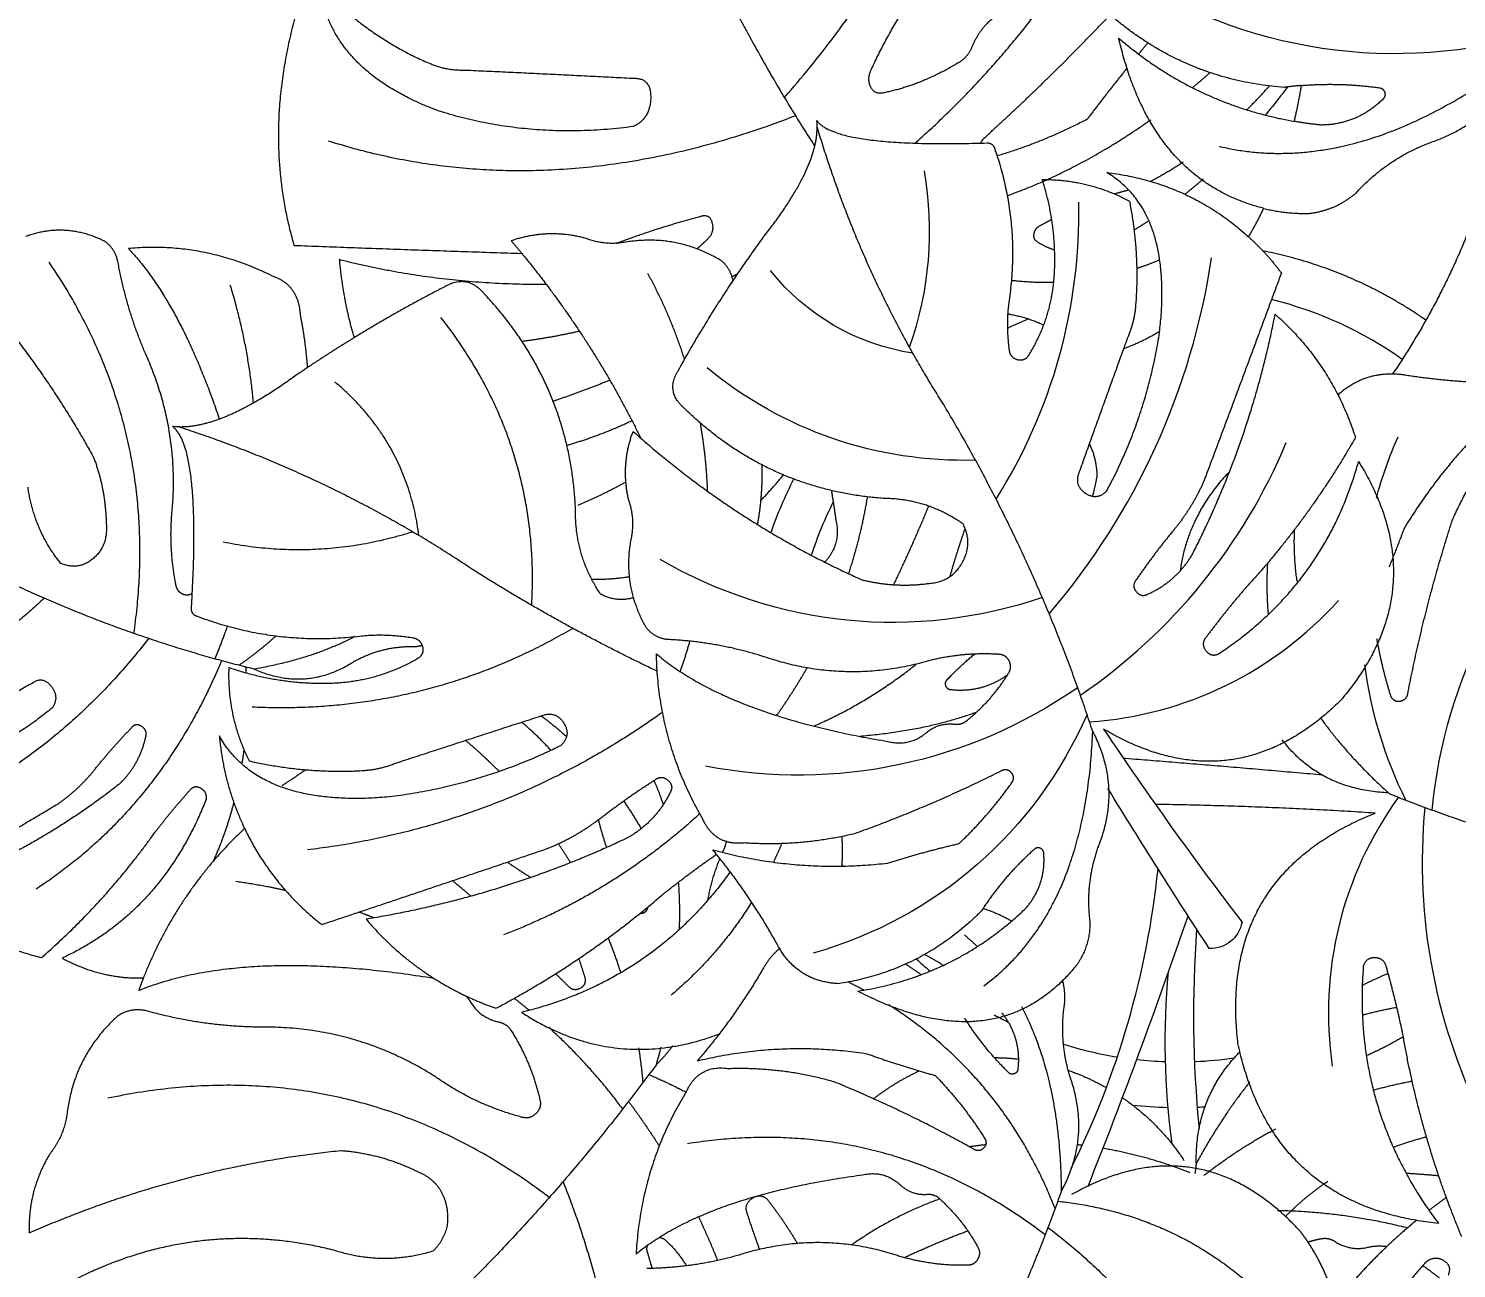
# Model space of a CAD drawing. Header units: inches. Extents: x 17146 to 31738, y -8920 to -2452.
# Drawn here: x 26313.72 to 26323.22, y -5227.13 to -5218.89 of the extents above; entities that cross this region are included whole.
import ezdxf

# ---------------------------------------------------------------- set-up
doc = ezdxf.new("R2010")
doc.units = ezdxf.units.IN
doc.header["$LTSCALE"] = 25
doc.header["$MEASUREMENT"] = 0
doc.header["$PDMODE"] = 3
doc.layers.get('Defpoints').update_dxf_attribs({"color": 251})
doc.layers.add('Dim-external', color=151, linetype='Continuous', lineweight=9)
doc.layers.add('plants', color=105, linetype='Continuous', lineweight=18)
doc.styles.add('int text 1in-8ft', font='trebuc.ttf', dxfattribs={"height": 7})
doc.dimstyles.new('dim 1in-8ft', dxfattribs={"dimtxt": 7, "dimasz": 2, "dimexe": 6, "dimexo": 6, "dimgap": 1, "dimtad": 1, "dimdec": 0, "dimzin": 0, "dimdsep": 46, "dimlunit": 4, "dimtxsty": 'int text 1in-8ft', "dimblk": 'DOT', "dimcen": 4, "dimdle": 6, "dimclrt": 7, "dimadec": 0, "dimazin": 0, "dimtfac": 1, "dimtdec": 0, "dimtofl": 0, "dimtmove": 0, "dimatfit": 3, "dimfxl": 6, "dimfxlon": 1, "dimtolj": 1, "dimtzin": 0, "dimarcsym": 0})
doc.dimstyles.new('dim 1in-8ft c-c', dxfattribs={"dimtxt": 7, "dimasz": 2, "dimexe": 6, "dimexo": 6, "dimgap": 1, "dimtad": 1, "dimdec": 0, "dimzin": 0, "dimdsep": 46, "dimlunit": 4, "dimtxsty": 'int text 1in-8ft', "dimblk": 'DOT', "dimcen": 4, "dimdle": 6, "dimclrt": 7, "dimadec": 0, "dimazin": 0, "dimtfac": 1, "dimtdec": 0, "dimtofl": 0, "dimtmove": 0, "dimatfit": 3, "dimfxl": 6, "dimfxlon": 1, "dimtolj": 1, "dimtzin": 0, "dimarcsym": 0})

# ---------------------------------------------------------------- blocks, each defined once
blk = doc.blocks.new('Monstera_86')
at = {"layer": 'plants'}
for points, degree in [([(0.5667, 1.02229), (0.60753, 1.08693), (0.61641, 1.15825)], 2), ([(0.79487, 0.9924), (0.82491, 1.07672), (0.87244, 1.15207)], 2), ([(0.80145, 1.01022), (0.7355, 1.06021), (0.70638, 1.13893)], 2), ([(0.9968, 0.92926), (1.06038, 1.01567), (1.14135, 1.08578)], 2), ([(0.61464, 1.02921), (0.62833, 1.04457), (0.6387, 1.06165)], 2), ([(0.79655, 0.99708), (0.72491, 1.005), (0.67851, 1.06165)], 2), ([(1.04313, 0.98738), (1.0286, 1.02367), (1.02099, 1.06207)], 2), ([(0.63256, 1.01968), (0.64656, 1.03297), (0.65816, 1.04784)], 2), ([(0.65816, 1.04784), (0.66256, 1.03143), (0.67193, 1.0174)], 2), ([(0.60197, 1.03403), (0.5998, 1.02947), (0.60413, 1.0268)], 2), ([(0.60346, 1.03764), (0.6089, 1.03343), (0.61464, 1.02921)], 2), ([(1.15735, 1.02155), (1.22372, 1.00502), (1.28527, 1.03558)], 2), ([(0.60413, 1.0268), (0.60846, 1.02414), (0.61292, 1.0273)], 2), ([(0.61292, 1.0273), (0.61379, 1.02825), (0.61464, 1.02921)], 2), ([(0.83646, 1.01991), (0.83472, 1.02301), (0.83651, 1.02608)], 2), ([(0.83651, 1.02608), (0.8383, 1.02915), (0.84178, 1.02903)], 2), ([(0.87315, 1.0252), (0.85755, 1.01796), (0.84145, 1.01187)], 2), ([(0.84178, 1.02903), (0.86133, 1.02954), (0.87986, 1.02311)], 2), ([(0.95464, 1.02375), (0.97757, 1.0304), (1.0014, 1.03065)], 2), ([(0.97563, 1.00495), (0.97052, 1.01564), (0.96615, 1.02667)], 2), ([(0.99162, 1.01698), (0.98578, 1.02245), (0.98163, 1.02931)], 2), ([(0.99866, 1.0306), (0.99981, 1.02679), (1.00089, 1.02297)], 2), ([(1.10795, 1.02202), (1.13276, 1.0296), (1.15735, 1.02155)], 2), ([(0.61765, 1.00654), (0.62539, 1.01287), (0.63256, 1.01968)], 2), ([(0.64199, 1.02006), (0.63732, 1.01897), (0.63256, 1.01968)], 2), ([(0.65841, 1.0172), (0.65077, 1.02209), (0.64199, 1.02006)], 2), ([(0.85593, 0.99552), (0.84414, 1.00599), (0.83646, 1.01991)], 2), ([(0.85541, 0.99599), (0.87897, 1.0046), (0.89943, 1.01898)], 2), ([(0.87986, 1.02311), (0.91734, 1.01211), (0.95464, 1.02375)], 2), ([(1.00672, 1.02338), (0.97102, 0.99428), (0.89371, 0.98396)], 2), ([(0.94156, 0.99595), (0.93319, 1.00659), (0.92633, 1.01828)], 2), ([(0.94512, 1.02117), (0.94837, 1.01228), (0.95131, 1.00326)], 2), ([(0.98175, 0.94256), (1.00435, 0.97967), (1.00672, 1.02338)], 2), ([(1.00089, 1.02297), (1.00168, 1.02105), (1.00104, 1.01906)], 2), ([(1.10117, 1), (1.09867, 1.01282), (1.10795, 1.02202)], 2), ([(0.5952, 1.01494), (0.61564, 0.96604), (0.62462, 0.91381)], 2), ([(0.66545, 1.0158), (0.66166, 1.01506), (0.65841, 1.0172)], 2), ([(0.67193, 1.0174), (0.66872, 1.0165), (0.66545, 1.0158)], 2), ([(0.67193, 1.0174), (0.67377, 1.01465), (0.67578, 1.01203)], 2), ([(0.67578, 1.01203), (0.72596, 0.95809), (0.78971, 0.99382)], 2), ([(0.80285, 1.01385), (0.88281, 0.95298), (0.98117, 0.96849)], 2), ([(0.99521, 1.01519), (0.99307, 1.01538), (0.99162, 1.01698)], 2), ([(1.3092, 1.01295), (1.23471, 0.98015), (1.15396, 0.97185)], 2), ([(1.29887, 0.97353), (1.30992, 0.99171), (1.3092, 1.01295)], 2), ([(0.64429, 0.87995), (0.64982, 0.95114), (0.60688, 1.00818)], 2), ([(0.60688, 1.00818), (0.68931, 0.99963), (0.70677, 0.91862)], 2), ([(0.68708, 1.00168), (0.65419, 1.00227), (0.62223, 1.01037)], 2), ([(0.68323, 1.00485), (0.6736, 0.99509), (0.66198, 0.98716)], 2), ([(0.6029, 0.99528), (0.6073, 0.99841), (0.61155, 1.00169)], 2), ([(0.79792, 1.00081), (0.82311, 0.93609), (0.88074, 0.89931)], 2), ([(0.95131, 1.00326), (0.95303, 0.99877), (0.94918, 0.99588)], 2), ([(1.11569, 0.98233), (1.10367, 0.98718), (1.10117, 1)], 2), ([(0.7815, 0.98973), (0.76381, 0.94521), (0.74719, 0.90029), (0.73162, 0.85498)], 3), ([(0.79487, 0.9924), (0.77991, 0.96491), (0.79039, 0.93532)], 2), ([(0.81468, 0.90002), (0.79519, 0.93725), (0.79487, 0.9924)], 2), ([(0.86171, 0.99367), (0.85845, 0.99337), (0.85593, 0.99552)], 2), ([(0.87504, 0.98903), (0.86934, 0.99426), (0.86171, 0.99367)], 2), ([(0.94918, 0.99588), (0.94533, 0.99298), (0.94156, 0.99595)], 2), ([(1.04999, 0.99524), (1.14868, 0.92044), (1.27007, 0.9458)], 2), ([(0.62282, 0.98313), (0.61478, 0.98364), (0.60675, 0.98433)], 2), ([(0.72373, 0.98425), (0.7069, 0.97107), (0.68797, 0.96106)], 2), ([(0.72753, 0.97824), (0.72789, 0.98079), (0.72823, 0.98334)], 2), ([(0.73064, 0.98294), (0.75172, 0.97458), (0.77405, 0.9708)], 2), ([(0.89371, 0.98396), (0.88312, 0.98159), (0.87504, 0.98903)], 2), ([(1.15396, 0.97185), (1.1338, 0.97335), (1.11569, 0.98233)], 2), ([(0.70088, 0.93766), (0.71521, 0.95566), (0.72753, 0.97824)], 2), ([(0.72753, 0.97824), (0.72825, 0.94586), (0.70582, 0.92267)], 2), ([(0.76434, 0.94555), (0.74593, 0.95817), (0.73368, 0.97676)], 2), ([(0.78983, 0.9807), (0.76659, 0.93386), (0.75201, 0.88356), (0.7466, 0.83155)], 3), ([(0.6291, 0.97012), (0.6211, 0.96713), (0.61282, 0.96501)], 2), ([(0.73956, 0.96864), (0.74345, 0.94018), (0.74405, 0.91145), (0.74135, 0.88285)], 3), ([(0.78438, 0.96931), (0.78574, 0.96915), (0.78709, 0.969)], 2), ([(0.83271, 0.96621), (0.83163, 0.96879), (0.8336, 0.97073)], 2), ([(0.83257, 0.96902), (0.83658, 0.96945), (0.84057, 0.97003)], 2), ([(0.8336, 0.97073), (0.83557, 0.97267), (0.83803, 0.97145)], 2), ([(0.83803, 0.97145), (0.87206, 0.95234), (0.9081, 0.93762)], 2), ([(1.01051, 0.94744), (1.00239, 0.95826), (0.99515, 0.96969)], 2), ([(1.29031, 0.95339), (1.29185, 0.96463), (1.29887, 0.97353)], 2), ([(0.72598, 0.96092), (0.72921, 0.92795), (0.72963, 0.8948), (0.72725, 0.86175)], 3), ([(0.8576, 0.9345), (0.84357, 0.94904), (0.83271, 0.96621)], 2), ([(0.61361, 0.80086), (0.61888, 0.85614), (0.60828, 0.91091), (0.58279, 0.96024)], 3), ([(1.05466, 0.94655), (1.05367, 0.9507), (1.0568, 0.9536)], 2), ([(1.0568, 0.9536), (1.05993, 0.95651), (1.06395, 0.95518)], 2), ([(1.06395, 0.95518), (1.08695, 0.94905), (1.1064, 0.93532)], 2), ([(0.72692, 0.95024), (0.72558, 0.95018), (0.72424, 0.95011), (0.7229, 0.95003)], 3), ([(0.75933, 0.94919), (0.75344, 0.94982), (0.74753, 0.95022), (0.7416, 0.95037)], 3), ([(1.01338, 0.95113), (1.02987, 0.92908), (1.05019, 0.91056)], 2), ([(1.06914, 0.91189), (1.05892, 0.92794), (1.05466, 0.94655)], 2), ([(1.26522, 0.90496), (1.28674, 0.92449), (1.29031, 0.95339)], 2), ([(0.63891, 0.94163), (0.62953, 0.93905), (0.61997, 0.93723)], 2), ([(0.79137, 0.93189), (0.78146, 0.93533), (0.77235, 0.94053)], 2), ([(0.88836, 0.94608), (0.87783, 0.93782), (0.86565, 0.9322)], 2), ([(0.96117, 0.93113), (0.9755, 0.92916), (0.98175, 0.94256)], 2), ([(1.00035, 0.93406), (0.99091, 0.93798), (0.98188, 0.94278)], 2), ([(0.79039, 0.93532), (0.79613, 0.91679), (0.79302, 0.89761)], 2), ([(0.81646, 0.93118), (0.81658, 0.93294), (0.81818, 0.93359)], 2), ([(0.81818, 0.93359), (0.81978, 0.93425), (0.82105, 0.93305)], 2), ([(0.82105, 0.93305), (0.83358, 0.92081), (0.84296, 0.90589)], 2), ([(0.89169, 0.92362), (0.87485, 0.92974), (0.8576, 0.9345)], 2), ([(0.9081, 0.93762), (0.93415, 0.93021), (0.96117, 0.93113)], 2), ([(1.00321, 0.93787), (1.00399, 0.92928), (1.00534, 0.92077)], 2), ([(1.1064, 0.93532), (1.14644, 0.90983), (1.19392, 0.91038)], 2), ([(0.62682, 0.79582), (0.65495, 0.83496), (0.66657, 0.88214), (0.65981, 0.92986)], 3), ([(0.72829, 0.92753), (0.7217, 0.92726), (0.71513, 0.92665), (0.7086, 0.9257)], 3), ([(0.75721, 0.92654), (0.75245, 0.92706), (0.74767, 0.9274), (0.74288, 0.92757)], 3), ([(0.79369, 0.9189), (0.78492, 0.92165), (0.77598, 0.92376), (0.7669, 0.92522)], 3), ([(0.82398, 0.90385), (0.8148, 0.91594), (0.81646, 0.93118)], 2), ([(0.82818, 0.92558), (0.82219, 0.9256), (0.81624, 0.92626)], 2), ([(0.97627, 0.92719), (0.93431, 0.91704), (0.89169, 0.92362)], 2), ([(0.94321, 0.88084), (0.95756, 0.90566), (0.97627, 0.92719)], 2), ([(0.9968, 0.92926), (0.99228, 0.9248), (0.98849, 0.9197)], 2), ([(0.99436, 0.92037), (0.99551, 0.92479), (0.9968, 0.92926)], 2), ([(0.64249, 0.92442), (0.63377, 0.92054), (0.62555, 0.9157)], 2), ([(0.70677, 0.91862), (0.7166, 0.83501), (0.63844, 0.80374)], 2), ([(1.06383, 0.90301), (1.01733, 0.93327), (0.9653, 0.9138)], 2), ([(0.62555, 0.9157), (0.62496, 0.9155), (0.62436, 0.91531)], 2), ([(0.62462, 0.91381), (0.62812, 0.89701), (0.63277, 0.88049)], 2), ([(1.07526, 0.90778), (1.07136, 0.90856), (1.06914, 0.91189)], 2), ([(0.62756, 0.90061), (0.63618, 0.90211), (0.6446, 0.90445)], 2), ([(0.6446, 0.90454), (0.64448, 0.90448), (0.64437, 0.90441), (0.64425, 0.90435)], 3), ([(0.7868, 0.87902), (0.82673, 0.92863), (0.89624, 0.89246)], 2), ([(0.82833, 0.90423), (0.82602, 0.90549), (0.82368, 0.9067), (0.82132, 0.90786)], 3), ([(0.82448, 0.90333), (0.82423, 0.90359), (0.82398, 0.90385)], 2), ([(1.08926, 0.89788), (1.08436, 0.90584), (1.07526, 0.90778)], 2), ([(1.19392, 0.91038), (1.22294, 0.91013), (1.25084, 0.90224)], 2), ([(1.25084, 0.90224), (1.25859, 0.90051), (1.26522, 0.90496)], 2), ([(0.79302, 0.89761), (0.79284, 0.89217), (0.79418, 0.88691)], 2), ([(0.95982, 0.83302), (0.99868, 0.88717), (1.06383, 0.90301)], 2), ([(1.07656, 0.90097), (1.0319, 0.87737), (0.99371, 0.84447)], 2), ([(1.05999, 0.90203), (1.06367, 0.89897), (1.06745, 0.89602)], 2), ([(1.09137, 0.89492), (1.08413, 0.89834), (1.07656, 0.90097)], 2), ([(1.09137, 0.89492), (1.09021, 0.89633), (1.08926, 0.89788)], 2), ([(0.63186, 0.88375), (0.63841, 0.8863), (0.6448, 0.88962)], 2), ([(0.83342, 0.88981), (0.78278, 0.8525), (0.77913, 0.76308)], 2), ([(0.89624, 0.89246), (0.84769, 0.88495), (0.81225, 0.85093)], 2), ([(0.8932, 0.89196), (0.89707, 0.88985), (0.90104, 0.88791)], 2), ([(0.94913, 0.84811), (0.96553, 0.87443), (0.98929, 0.89449)], 2), ([(1.03212, 0.88624), (1.03174, 0.88956), (1.03469, 0.89111)], 2), ([(1.03469, 0.89111), (1.03765, 0.89266), (1.04011, 0.89042)], 2), ([(1.04011, 0.89042), (1.04343, 0.88706), (1.0468, 0.88375)], 2), ([(1.10788, 0.8858), (1.09992, 0.89089), (1.09137, 0.89492)], 2), ([(1.2546, 0.89208), (1.20308, 0.87095), (1.10934, 0.88566)], 2), ([(1.25227, 0.88586), (1.25348, 0.88895), (1.2546, 0.89208)], 2), ([(0.83463, 0.85248), (0.86425, 0.88242), (0.90588, 0.88875)], 2), ([(0.86481, 0.88416), (0.86862, 0.88138), (0.87263, 0.87891)], 2), ([(0.90588, 0.88875), (0.92629, 0.8877), (0.93606, 0.86975)], 2), ([(1.0144, 0.88292), (1.01718, 0.87428), (1.02057, 0.86586)], 2), ([(1.0353, 0.87624), (1.0336, 0.8812), (1.03212, 0.88624)], 2), ([(1.14127, 0.85659), (1.12682, 0.87371), (1.10788, 0.8858)], 2), ([(1.10934, 0.88566), (1.10861, 0.88571), (1.10788, 0.8858)], 2), ([(1.20184, 0.81137), (1.2354, 0.8429), (1.25227, 0.88586)], 2), ([(1.29277, 0.876), (1.27328, 0.8865), (1.25227, 0.88586)], 2), ([(0.63277, 0.88049), (0.63377, 0.87604), (0.63833, 0.87583)], 2), ([(0.63833, 0.87583), (0.64289, 0.87562), (0.64429, 0.87995)], 2), ([(0.78054, 0.85831), (0.78054, 0.86961), (0.7868, 0.87902)], 2), ([(0.86307, 0.87409), (0.85831, 0.87661), (0.85374, 0.87947)], 2), ([(0.8672, 0.8763), (0.86495, 0.87838), (0.86266, 0.88041), (0.86032, 0.88238)], 3), ([(0.93521, 0.87124), (0.94004, 0.87531), (0.94321, 0.88084)], 2), ([(1.22111, 0.79717), (1.24322, 0.85303), (1.29277, 0.876)], 2), ([(1.30307, 0.87568), (1.2716, 0.84846), (1.24662, 0.81347)], 2), ([(1.36061, 0.84275), (1.33534, 0.8681), (1.30307, 0.87568)], 2), ([(0.70474, 0.85811), (0.70638, 0.8661), (0.71292, 0.87135), (0.72108, 0.87122)], 3), ([(0.72108, 0.87122), (0.73828, 0.8449), (0.7551, 0.81833), (0.77155, 0.79152)], 3), ([(0.78198, 0.75452), (0.80787, 0.81323), (0.85675, 0.85586), (0.91844, 0.87353)], 3), ([(0.84316, 0.86444), (0.83985, 0.86714), (0.83675, 0.87013)], 2), ([(0.93606, 0.86975), (0.94999, 0.84432), (0.96854, 0.82203)], 2), ([(0.97499, 0.80406), (1.01809, 0.84345), (1.0728, 0.86443)], 2), ([(0.98569, 0.83818), (0.98483, 0.84949), (0.98528, 0.8615)], 2), ([(0.77376, 0.76184), (0.75174, 0.79463), (0.72872, 0.82673), (0.70474, 0.85811)], 3), ([(0.7765, 0.82054), (0.78307, 0.83894), (0.78054, 0.85831)], 2), ([(0.81963, 0.85757), (0.82634, 0.85369), (0.83389, 0.85135)], 2), ([(1.01139, 0.81628), (1.07344, 0.84554), (1.14127, 0.85659)], 2), ([(1.16343, 0.85927), (1.10696, 0.84043), (1.05061, 0.82126)], 2), ([(1.13736, 0.85593), (1.14109, 0.85444), (1.14485, 0.85306)], 2), ([(1.20184, 0.81137), (1.18827, 0.83975), (1.16343, 0.85927)], 2), ([(0.81225, 0.85093), (0.80236, 0.83913), (0.80355, 0.82377)], 2), ([(0.80821, 0.82172), (0.82352, 0.8353), (0.83463, 0.85248)], 2), ([(0.97086, 0.8469), (0.96903, 0.83634), (0.96495, 0.82643)], 2), ([(1.00085, 0.85049), (1.00108, 0.85107), (1.00131, 0.85163)], 2), ([(1.00131, 0.85163), (1.00205, 0.85362), (1.00414, 0.85382)], 2), ([(1.00414, 0.85382), (1.00452, 0.85385), (1.00491, 0.8538)], 2), ([(1.37759, 0.84794), (1.33613, 0.82366), (1.2948, 0.79909)], 2), ([(0.63148, 0.79398), (0.54769, 0.82741), (0.45857, 0.84137)], 2), ([(0.99371, 0.84447), (0.98097, 0.83425), (0.96755, 0.82492)], 2), ([(1.08902, 0.84512), (1.09361, 0.84122), (1.09826, 0.8374)], 2), ([(1.18137, 0.84231), (1.19369, 0.83956), (1.20621, 0.83789)], 2), ([(1.21328, 0.72781), (1.24416, 0.80128), (1.30566, 0.84156)], 2), ([(1.26477, 0.78968), (1.30904, 0.82425), (1.36061, 0.84275)], 2), ([(1.0709, 0.82815), (1.06512, 0.83206), (1.05924, 0.83582)], 2), ([(0.88142, 0.82865), (0.86383, 0.82311), (0.84586, 0.81895)], 2), ([(0.96854, 0.82203), (0.92562, 0.83373), (0.88142, 0.82865)], 2), ([(0.90409, 0.82955), (0.90398, 0.82974), (0.90387, 0.82993), (0.90376, 0.83012)], 3), ([(0.90413, 0.83013), (0.90358, 0.82276), (0.90409, 0.81538)], 2), ([(0.93419, 0.81893), (0.9361, 0.82359), (0.93825, 0.82814)], 2), ([(1.03939, 0.82843), (1.04232, 0.82365), (1.04545, 0.81901)], 2), ([(1.20721, 0.79843), (1.21122, 0.81376), (1.21756, 0.82789)], 2), ([(0.77913, 0.76308), (0.76466, 0.79121), (0.7765, 0.82054)], 2), ([(0.80355, 0.82377), (0.80361, 0.82199), (0.80523, 0.82128)], 2), ([(0.80523, 0.82128), (0.80686, 0.82056), (0.80821, 0.82172)], 2), ([(0.84586, 0.81895), (0.83088, 0.80486), (0.81908, 0.78801)], 2), ([(0.89785, 0.814), (0.92499, 0.82051), (0.95284, 0.81862)], 2), ([(0.9346, 0.81894), (0.93454, 0.81911), (0.93447, 0.81927), (0.9344, 0.81943)], 3), ([(0.95284, 0.81862), (0.96769, 0.82007), (0.97366, 0.8064)], 2), ([(0.9626, 0.82118), (0.96201, 0.8194), (0.96157, 0.81758)], 2), ([(0.9636, 0.82332), (0.96312, 0.82224), (0.9626, 0.82118)], 2), ([(0.96755, 0.82492), (0.96712, 0.82459), (0.96663, 0.82435)], 2), ([(0.99348, 0.75346), (1.073, 0.8104), (1.17044, 0.82207)], 2), ([(1.02139, 0.82086), (1.0236, 0.81433), (1.0253, 0.80764)], 2), ([(1.05061, 0.82126), (1.03708, 0.81575), (1.02544, 0.807)], 2), ([(0.82439, 0.78256), (0.86016, 0.80052), (0.89785, 0.814)], 2), ([(0.98987, 0.7937), (0.9971, 0.80828), (1.01139, 0.81628)], 2), ([(1.01295, 0.79769), (1.00829, 0.80439), (1.00424, 0.81148)], 2), ([(1.21442, 0.76531), (1.21231, 0.78946), (1.20184, 0.81137)], 2), ([(1.24662, 0.81347), (1.23817, 0.8025), (1.22905, 0.79226)], 2), ([(1.24969, 0.71672), (1.30592, 0.78937), (1.38874, 0.81454)], 2), ([(0.97366, 0.8064), (0.99567, 0.76833), (0.9966, 0.72436)], 2), ([(1.02544, 0.807), (1.01192, 0.79646), (0.99745, 0.78725)], 2), ([(1.0253, 0.80764), (1.02543, 0.80737), (1.02556, 0.80709)], 2), ([(0.60993, 0.80222), (0.60377, 0.73608), (0.57236, 0.67689), (0.52105, 0.63471)], 3), ([(0.62309, 0.79727), (0.6336, 0.77604), (0.64047, 0.75333), (0.64349, 0.72983)], 3), ([(0.63844, 0.80374), (0.6931, 0.8002), (0.74787, 0.79942)], 2), ([(0.99784, 0.78751), (0.99528, 0.79333), (0.99323, 0.79951)], 2), ([(1.22362, 0.79133), (1.22048, 0.79327), (1.22111, 0.79717)], 2), ([(1.2948, 0.79909), (1.28502, 0.79236), (1.27721, 0.78286)], 2), ([(0.66569, 0.75625), (0.65173, 0.77562), (0.63148, 0.79398)], 2), ([(0.63182, 0.79367), (0.66598, 0.79196), (0.68468, 0.76725)], 2), ([(0.78661, 0.74125), (0.84133, 0.77891), (0.90689, 0.79274), (0.97216, 0.78039)], 3), ([(0.99092, 0.78732), (0.98769, 0.79007), (0.98987, 0.7937)], 2), ([(1.04433, 0.77015), (1.08483, 0.79021), (1.12977, 0.79568)], 2), ([(1.12977, 0.79568), (1.19424, 0.80129), (1.21442, 0.76531)], 2), ([(1.17132, 0.78212), (1.17717, 0.78622), (1.18317, 0.79008)], 2), ([(1.22905, 0.79226), (1.22676, 0.78939), (1.22362, 0.79133)], 2), ([(0.76395, 0.7763), (0.71497, 0.78014), (0.66453, 0.78465)], 2), ([(0.81908, 0.78801), (0.81788, 0.78546), (0.81984, 0.78344)], 2), ([(0.81984, 0.78344), (0.82181, 0.78143), (0.82439, 0.78256)], 2), ([(0.99745, 0.78725), (0.99416, 0.78457), (0.99092, 0.78732)], 2), ([(1.07495, 0.78299), (1.08298, 0.77485), (1.09172, 0.76749)], 2), ([(1.19956, 0.77772), (1.17185, 0.78405), (1.14345, 0.78257)], 2), ([(1.25131, 0.76625), (1.25477, 0.78057), (1.26477, 0.78968)], 2), ([(1.27721, 0.78286), (1.2682, 0.7715), (1.25824, 0.76124)], 2), ([(1.29764, 0.75125), (1.32638, 0.77469), (1.36082, 0.78525)], 2), ([(0.65559, 0.74764), (0.70924, 0.8), (0.77376, 0.76184)], 2), ([(1.12716, 0.77906), (1.09045, 0.76702), (1.05368, 0.75517)], 2), ([(1.14345, 0.78257), (1.13501, 0.78214), (1.12716, 0.77906)], 2), ([(1.20973, 0.73125), (1.21062, 0.75577), (1.19956, 0.77772)], 2), ([(1.2022, 0.77201), (1.20261, 0.77542), (1.20314, 0.7788)], 2), ([(0.88139, 0.768), (0.87054, 0.77076), (0.86195, 0.76357)], 2), ([(1.04278, 0.75885), (1.03886, 0.76514), (1.04433, 0.77015)], 2), ([(1.04915, 0.77247), (1.05599, 0.76495), (1.06379, 0.75843)], 2), ([(1.3613, 0.76962), (1.33431, 0.75403), (1.30724, 0.7386)], 2), ([(0.77913, 0.76308), (0.80716, 0.67733), (0.85357, 0.59997)], 2), ([(0.83705, 0.75346), (0.86299, 0.76293), (0.89524, 0.7655)], 2), ([(0.86195, 0.76357), (0.85588, 0.75853), (0.84804, 0.7594)], 2), ([(0.9966, 0.72436), (0.96078, 0.75486), (0.88139, 0.768)], 2), ([(1.054, 0.75528), (1.04759, 0.76004), (1.04161, 0.76536)], 2), ([(1.2531, 0.7605), (1.25015, 0.76264), (1.25131, 0.76625)], 2), ([(0.7807, 0.75831), (0.73263, 0.75483), (0.68897, 0.73351), (0.65667, 0.69773)], 3), ([(0.84201, 0.75774), (0.82948, 0.74766), (0.82107, 0.73396)], 2), ([(0.84804, 0.7594), (0.84468, 0.75981), (0.84201, 0.75774)], 2), ([(0.91807, 0.76037), (0.89054, 0.74827), (0.86711, 0.72952)], 2), ([(0.93668, 0.75503), (0.92845, 0.74356), (0.9215, 0.73129)], 2), ([(1.05368, 0.75517), (1.0467, 0.75257), (1.04278, 0.75885)], 2), ([(1.25824, 0.76124), (1.25606, 0.75837), (1.2531, 0.7605)], 2), ([(0.62609, 0.74794), (0.62295, 0.74757), (0.62219, 0.7445)], 2), ([(0.63068, 0.74549), (0.62924, 0.7483), (0.62609, 0.74794)], 2), ([(0.64665, 0.62851), (0.60791, 0.69132), (0.65559, 0.74764)], 2), ([(1.03824, 0.71169), (1.11225, 0.75497), (1.19813, 0.75095)], 2), ([(1.29813, 0.74065), (1.2941, 0.74596), (1.29764, 0.75125)], 2), ([(1.30173, 0.69666), (1.35326, 0.7456), (1.42127, 0.75245)], 2), ([(0.62219, 0.7445), (0.61367, 0.70036), (0.59985, 0.65759)], 2), ([(0.63765, 0.71674), (0.63511, 0.73134), (0.63068, 0.74549)], 2), ([(0.78529, 0.74495), (0.73949, 0.71356), (0.70424, 0.67033), (0.68271, 0.61914)], 3), ([(0.8217, 0.73497), (0.83427, 0.74395), (0.84968, 0.74233)], 2), ([(0.84968, 0.74233), (0.85158, 0.74221), (0.8523, 0.74046)], 2), ([(0.8523, 0.74046), (0.85302, 0.73871), (0.85173, 0.73731)], 2), ([(1.30724, 0.7386), (1.30216, 0.73535), (1.29813, 0.74065)], 2), ([(0.82107, 0.73396), (0.81917, 0.73091), (0.82091, 0.72776)], 2), ([(0.85173, 0.73731), (0.84529, 0.73052), (0.8381, 0.72452)], 2), ([(0.86573, 0.72919), (0.90478, 0.73889), (0.94285, 0.72586)], 2), ([(0.98468, 0.73321), (0.98205, 0.72572), (0.97992, 0.71807)], 2), ([(0.99619, 0.73305), (1.04376, 0.7105), (1.08819, 0.68237)], 2), ([(1.11468, 0.72622), (1.13458, 0.73809), (1.1578, 0.73908)], 2), ([(1.19708, 0.73199), (1.17128, 0.74328), (1.14808, 0.72861)], 2), ([(1.1578, 0.73908), (1.18452, 0.74008), (1.20973, 0.73125)], 2), ([(1.20133, 0.73093), (1.20122, 0.73245), (1.20112, 0.73396)], 2), ([(0.82091, 0.72776), (0.82265, 0.72462), (0.82624, 0.72461)], 2), ([(0.82624, 0.72461), (0.84639, 0.7234), (0.86573, 0.72919)], 2), ([(0.94285, 0.72586), (0.96628, 0.71836), (0.99086, 0.71725)], 2), ([(1.1133, 0.72033), (1.1122, 0.72369), (1.11468, 0.72622)], 2), ([(1.14808, 0.72861), (1.13341, 0.72026), (1.11666, 0.72073)], 2), ([(1.14685, 0.71579), (1.16871, 0.72714), (1.19708, 0.73199)], 2), ([(1.20472, 0.73007), (1.19498, 0.72342), (1.18612, 0.71536)], 2), ([(1.19708, 0.73199), (1.27352, 0.71334), (1.34539, 0.67579)], 2), ([(1.21659, 0.7269), (1.2132, 0.71887), (1.21036, 0.71054)], 2), ([(0.7168, 0.72457), (0.66357, 0.6898), (0.64665, 0.62851)], 2), ([(0.72296, 0.7226), (0.72063, 0.72593), (0.7168, 0.72457)], 2), ([(0.72269, 0.71615), (0.72528, 0.71927), (0.72296, 0.7226)], 2), ([(1.11792, 0.71638), (1.11441, 0.71698), (1.1133, 0.72033)], 2), ([(1.11666, 0.72073), (1.115, 0.72053), (1.11337, 0.72012)], 2), ([(0.7036, 0.69229), (0.71356, 0.70389), (0.72269, 0.71615)], 2), ([(0.80427, 0.69638), (0.86828, 0.71791), (0.93616, 0.71116), (0.99467, 0.67743)], 3), ([(0.99086, 0.71725), (0.99756, 0.71658), (1.0017, 0.71127)], 2), ([(1.14331, 0.71539), (1.13055, 0.71419), (1.11792, 0.71638)], 2), ([(1.22584, 0.7055), (1.18582, 0.72066), (1.14331, 0.71539)], 2), ([(1.257, 0.7142), (1.24236, 0.61307), (1.29923, 0.52922)], 2), ([(0.69208, 0.67924), (0.69282, 0.6919), (0.69173, 0.70453)], 2), ([(1.0017, 0.71127), (1.0138, 0.68999), (1.00893, 0.66601)], 2), ([(1.22848, 0.70173), (1.22847, 0.70451), (1.22584, 0.7055)], 2), ([(0.80086, 0.70446), (0.7576, 0.6538), (0.72984, 0.59293), (0.71994, 0.52705)], 3), ([(1.05873, 0.7002), (1.05429, 0.62013), (1.10398, 0.55679)], 2), ([(1.22806, 0.69427), (1.22825, 0.69792), (1.22848, 0.70173)], 2), ([(0.64823, 0.6166), (0.67163, 0.65758), (0.7036, 0.69229)], 2), ([(0.75147, 0.69453), (0.73755, 0.68817), (0.72965, 0.67508)], 2), ([(0.75744, 0.69337), (0.75494, 0.69646), (0.75147, 0.69453)], 2), ([(0.75733, 0.68729), (0.75994, 0.69029), (0.75744, 0.69337)], 2), ([(1.00787, 0.69641), (1.01655, 0.69891), (1.02447, 0.69461)], 2), ([(1.02447, 0.69461), (1.03747, 0.67516), (1.03691, 0.65185)], 2), ([(1.23781, 0.61107), (1.22431, 0.62129), (1.22806, 0.69427)], 2), ([(1.22806, 0.69427), (1.23025, 0.6958), (1.23272, 0.69462)], 2), ([(1.23272, 0.69462), (1.23562, 0.69324), (1.23612, 0.68971)], 2), ([(0.67708, 0.68837), (0.67724, 0.68792), (0.67739, 0.68748)], 2), ([(0.67739, 0.68748), (0.67908, 0.675), (0.67856, 0.66241)], 2), ([(0.738, 0.66173), (0.74828, 0.67405), (0.75733, 0.68729)], 2), ([(0.84281, 0.66182), (0.84689, 0.67368), (0.85038, 0.68573)], 2), ([(0.86062, 0.68925), (0.84964, 0.68856), (0.8442, 0.67901)], 2), ([(0.89423, 0.68746), (0.8776, 0.69161), (0.86062, 0.68925)], 2), ([(0.87835, 0.68992), (0.86903, 0.67064), (0.86091, 0.65084)], 2), ([(0.90079, 0.68446), (0.8946, 0.66566), (0.89134, 0.64616)], 2), ([(1.00819, 0.61352), (0.957, 0.65942), (0.89423, 0.68746)], 2), ([(1.02885, 0.68715), (1.0195, 0.68741), (1.00988, 0.68583)], 2), ([(1.23612, 0.68971), (1.23993, 0.67005), (1.23769, 0.65046)], 2), ([(0.62413, 0.66218), (0.62764, 0.67175), (0.63151, 0.68118)], 2), ([(0.73536, 0.68276), (0.7318, 0.65572), (0.711, 0.63363)], 2), ([(0.8442, 0.67901), (0.83875, 0.66945), (0.84376, 0.65966)], 2), ([(0.90714, 0.65794), (0.90451, 0.66955), (0.91247, 0.67845)], 2), ([(0.91247, 0.67845), (0.91258, 0.67857), (0.91268, 0.67869)], 2), ([(1.08819, 0.68237), (1.15634, 0.6367), (1.23454, 0.61133)], 2), ([(1.27079, 0.65962), (1.26986, 0.67047), (1.2772, 0.67681)], 2), ([(1.2772, 0.67681), (1.28454, 0.68314), (1.29352, 0.67924)], 2), ([(1.29352, 0.67924), (1.30667, 0.66293), (1.30978, 0.64139)], 2), ([(0.72965, 0.67508), (0.70046, 0.61803), (0.68825, 0.55513)], 2), ([(0.9085, 0.64869), (0.91279, 0.65726), (0.91643, 0.66613), (0.9194, 0.67524)], 3), ([(1.11807, 0.66362), (1.16464, 0.67842), (1.21258, 0.66873)], 2), ([(0.56973, 0.59815), (0.60218, 0.6257), (0.62413, 0.66218)], 2), ([(0.92808, 0.63699), (0.93252, 0.6457), (0.93637, 0.6547), (0.9396, 0.66394)], 3), ([(1.00893, 0.66601), (1.00716, 0.65664), (1.01043, 0.64768)], 2), ([(1.11496, 0.66545), (1.1209, 0.61906), (1.15694, 0.58882)], 2), ([(0.59985, 0.65759), (0.58704, 0.62898), (0.56628, 0.6055)], 2), ([(0.72391, 0.63867), (0.72945, 0.65112), (0.738, 0.66173)], 2), ([(0.84376, 0.65966), (0.8617, 0.64703), (0.88365, 0.64693)], 2), ([(0.90946, 0.6428), (0.90821, 0.6502), (0.90714, 0.65794)], 2), ([(0.94615, 0.65996), (0.94346, 0.64506), (0.94394, 0.62993)], 2), ([(1.27693, 0.62681), (1.27113, 0.6427), (1.27079, 0.65962)], 2), ([(0.94449, 0.64786), (0.93857, 0.64174), (0.93312, 0.63497)], 2), ([(1.01043, 0.64768), (1.01446, 0.63026), (1.00819, 0.61352)], 2), ([(1.01179, 0.63878), (1.02369, 0.64535), (1.03582, 0.65044)], 2), ([(1.03691, 0.65185), (1.03991, 0.59027), (1.08229, 0.54509)], 2), ([(1.23769, 0.65046), (1.23485, 0.61112), (1.25111, 0.57508)], 2), ([(0.63779, 0.64672), (0.63496, 0.6363), (0.63135, 0.62613), (0.62698, 0.61625)], 3), ([(0.77216, 0.64316), (0.75221, 0.60596), (0.74586, 0.56423)], 2), ([(0.78283, 0.6443), (0.77702, 0.64812), (0.77216, 0.64316)], 2), ([(0.77913, 0.64564), (0.77782, 0.64067), (0.7769, 0.63562)], 2), ([(0.786, 0.63406), (0.78863, 0.64049), (0.78283, 0.6443)], 2), ([(0.82732, 0.64728), (0.79931, 0.6028), (0.78514, 0.55192), (0.7861, 0.49936)], 3), ([(0.88365, 0.64693), (0.9415, 0.64251), (0.98287, 0.60183)], 2), ([(0.97108, 0.64333), (0.97171, 0.62619), (0.97471, 0.60931)], 2), ([(0.68514, 0.53456), (0.70437, 0.58667), (0.72391, 0.63867)], 2), ([(0.76157, 0.56623), (0.77387, 0.60011), (0.786, 0.63406)], 2), ([(0.7769, 0.63562), (0.7771, 0.62718), (0.78082, 0.61958)], 2), ([(0.83758, 0.62789), (0.88664, 0.6292), (0.93339, 0.61313), (0.97128, 0.58193)], 3), ([(1.35519, 0.52257), (1.30929, 0.56807), (1.27693, 0.62681)], 2), ([(1.00874, 0.60827), (1.02498, 0.61596), (1.04142, 0.62061)], 2), ([(0.68825, 0.55513), (0.65978, 0.58036), (0.64823, 0.6166)], 2), ([(1.05146, 0.54033), (1.02423, 0.57634), (1.00445, 0.61684)], 2), ([(1.17593, 0.58539), (1.19747, 0.60117), (1.21438, 0.60741)], 2), ([(1.21438, 0.60741), (1.22784, 0.61238), (1.23781, 0.61107)], 2), ([(1.25977, 0.52247), (1.23418, 0.54911), (1.21438, 0.60741)], 2), ([(0.85357, 0.59997), (0.89471, 0.53526), (0.91648, 0.46174)], 2), ([(0.98287, 0.60183), (0.99227, 0.59358), (0.98561, 0.583)], 2), ([(1.04841, 0.59853), (1.03409, 0.59371), (1.01984, 0.58795)], 2), ([(1.19742, 0.59941), (1.20009, 0.56941), (1.20898, 0.54066)], 2), ([(0.65702, 0.59533), (0.6425, 0.58234), (0.62327, 0.5854)], 2), ([(0.62327, 0.5854), (0.60044, 0.58896), (0.57734, 0.58938)], 2), ([(0.6131, 0.55812), (0.61825, 0.56727), (0.62379, 0.57621), (0.62971, 0.58489)], 3), ([(1.17043, 0.58168), (1.17319, 0.58352), (1.17593, 0.58539)], 2), ([(0.62489, 0.57763), (0.6446, 0.56369), (0.6666, 0.55363), (0.69005, 0.54785)], 3), ([(0.8116, 0.57646), (0.79991, 0.55822), (0.79835, 0.53662)], 2), ([(0.81718, 0.57758), (0.81405, 0.5787), (0.8116, 0.57646)], 2), ([(0.82078, 0.57318), (0.82031, 0.57646), (0.81718, 0.57758)], 2), ([(0.98561, 0.583), (0.96611, 0.54799), (0.94244, 0.51565)], 2), ([(0.98257, 0.5776), (0.98968, 0.55538), (1.00085, 0.53486)], 2), ([(1.14727, 0.56685), (1.159, 0.57404), (1.17043, 0.58168)], 2), ([(1.17043, 0.58168), (1.17138, 0.56858), (1.17397, 0.55567)], 2), ([(0.76375, 0.57225), (0.75453, 0.56894), (0.74578, 0.56355)], 2), ([(0.82103, 0.54949), (0.82249, 0.56135), (0.82078, 0.57318)], 2), ([(0.87041, 0.57163), (0.86042, 0.54332), (0.85791, 0.5133), (0.86307, 0.48372)], 3), ([(0.86876, 0.57459), (0.89699, 0.57019), (0.92189, 0.55575), (0.93972, 0.53344)], 3), ([(1.25111, 0.57508), (1.26068, 0.55286), (1.265, 0.52884)], 2), ([(0.74586, 0.56423), (0.73886, 0.50432), (0.77216, 0.48456)], 2), ([(0.75782, 0.55114), (0.75846, 0.55899), (0.76157, 0.56623)], 2), ([(0.81122, 0.55746), (0.81476, 0.55896), (0.81824, 0.56056), (0.82168, 0.56226)], 3), ([(1.03493, 0.56363), (1.04939, 0.56692), (1.06374, 0.56877)], 2), ([(1.1024, 0.5416), (1.12531, 0.5534), (1.14727, 0.56685)], 2), ([(1.15466, 0.52796), (1.15281, 0.54839), (1.14727, 0.56685)], 2), ([(0.57123, 0.44038), (0.58202, 0.50285), (0.6131, 0.55812)], 2), ([(0.6131, 0.55812), (0.65011, 0.53236), (0.69434, 0.5236)], 2), ([(0.82153, 0.55497), (0.8121, 0.55651), (0.80359, 0.56048)], 2), ([(1.17397, 0.55567), (1.17477, 0.54094), (1.18717, 0.5365)], 2), ([(0.76089, 0.49874), (0.75567, 0.52473), (0.75782, 0.55114)], 2), ([(0.82812, 0.47234), (0.81493, 0.51003), (0.82103, 0.54949)], 2), ([(1.08229, 0.54509), (1.09085, 0.53485), (1.1024, 0.5416)], 2), ([(0.69434, 0.5236), (0.68943, 0.52882), (0.68514, 0.53456)], 2), ([(0.79835, 0.53662), (0.79669, 0.51175), (0.80432, 0.48803)], 2), ([(0.79859, 0.53935), (0.80902, 0.53958), (0.81971, 0.53837)], 2), ([(0.95621, 0.5352), (0.95756, 0.53588), (0.95892, 0.53654)], 2), ([(0.95845, 0.53854), (0.9595, 0.5324), (0.96434, 0.52842)], 2), ([(1.05146, 0.54033), (1.10482, 0.54072), (1.15466, 0.52796)], 2), ([(1.06371, 0.52483), (1.05742, 0.53245), (1.05146, 0.54033)], 2), ([(1.18717, 0.5365), (1.22243, 0.51882), (1.25977, 0.52247)], 2), ([(0.74627, 0.5283), (0.75168, 0.53057), (0.75723, 0.53238)], 2), ([(0.96434, 0.52842), (0.9868, 0.51493), (1.01267, 0.51936)], 2), ([(1.265, 0.52884), (1.26649, 0.52233), (1.27155, 0.51881)], 2), ([(0.69434, 0.5236), (0.69778, 0.51995), (0.7015, 0.51658)], 2), ([(0.79815, 0.52319), (0.80298, 0.52171), (0.80712, 0.51879)], 2), ([(0.97193, 0.51855), (0.97415, 0.52069), (0.97647, 0.52263)], 2), ([(1.01267, 0.51936), (1.02277, 0.52096), (1.03228, 0.51721)], 2), ([(1.01669, 0.51978), (1.01531, 0.51932), (1.01392, 0.51883)], 2), ([(1.06898, 0.51855), (1.06632, 0.52167), (1.06371, 0.52483)], 2), ([(1.17724, 0.52082), (1.12051, 0.52301), (1.06371, 0.52483)], 2), ([(1.16517, 0.37363), (1.1974, 0.4516), (1.17724, 0.52082)], 2), ([(0.7015, 0.51658), (0.69747, 0.50978), (0.69393, 0.5024)], 2), ([(0.77216, 0.48456), (0.73169, 0.48922), (0.7015, 0.51658)], 2), ([(0.75177, 0.50894), (0.75514, 0.51117), (0.75856, 0.51325)], 2), ([(0.80839, 0.51509), (0.80794, 0.51246), (0.80584, 0.51125)], 2), ([(0.80712, 0.51879), (0.80883, 0.51772), (0.80839, 0.51509)], 2), ([(0.94244, 0.51565), (0.91444, 0.47997), (0.91663, 0.45868)], 2), ([(0.96884, 0.50971), (0.96756, 0.51486), (0.97193, 0.51855)], 2), ([(1.01392, 0.51883), (0.99446, 0.51156), (0.97494, 0.50649)], 2), ([(1.03228, 0.51721), (1.05084, 0.51241), (1.06898, 0.51855)], 2), ([(1.27155, 0.51881), (1.29123, 0.50914), (1.31086, 0.5164)], 2), ([(0.80584, 0.51125), (0.80274, 0.50953), (0.79961, 0.50793)], 2), ([(0.97494, 0.50649), (0.97013, 0.50457), (0.96884, 0.50971)], 2), ([(0.67112, 0.50489), (0.65798, 0.50333), (0.64791, 0.49475)], 2), ([(0.69393, 0.5024), (0.68281, 0.50522), (0.67112, 0.50489)], 2), ([(0.69393, 0.5024), (0.74997, 0.48822), (0.7662, 0.41754)], 2), ([(0.80432, 0.48803), (0.78124, 0.48786), (0.76089, 0.49874)], 2), ([(0.64791, 0.49475), (0.63256, 0.47779), (0.61117, 0.46968)], 2), ([(0.72411, 0.48778), (0.72866, 0.49177), (0.73331, 0.4955)], 2), ([(0.82181, 0.49611), (0.78495, 0.48288), (0.7502, 0.4582)], 2), ([(0.76836, 0.49518), (0.76498, 0.49415), (0.76161, 0.49327)], 2), ([(0.75054, 0.48898), (0.74215, 0.48458), (0.73399, 0.47916)], 2), ([(0.92715, 0.45627), (1.0501, 0.50386), (1.16005, 0.46887)], 2), ([(0.71614, 0.47152), (0.64442, 0.48833), (0.56194, 0.4237)], 2), ([(0.61117, 0.46968), (0.58649, 0.46145), (0.57123, 0.44038)], 2), ([(0.86769, 0.4699), (0.81138, 0.42021), (0.77131, 0.35117)], 2), ([(0.78195, 0.45803), (0.80416, 0.46956), (0.8268, 0.47628)], 2), ([(0.8316, 0.46978), (0.82898, 0.46987), (0.82812, 0.47234)], 2), ([(0.91663, 0.45868), (0.90691, 0.47219), (0.8316, 0.46978)], 2), ([(0.83491, 0.46988), (0.83427, 0.4684), (0.83317, 0.46731)], 2), ([(0.91769, 0.47121), (0.9613, 0.40391), (0.99331, 0.32594)], 2), ([(0.83317, 0.46731), (0.80095, 0.43805), (0.7704, 0.40588)], 2), ([(1.00814, 0.46164), (1.05909, 0.46838), (1.1049, 0.45395)], 2), ([(0.63458, 0.44801), (0.64737, 0.46073), (0.66541, 0.46088)], 2), ([(0.66541, 0.46088), (0.67209, 0.46021), (0.6787, 0.45904)], 2), ([(0.6787, 0.45904), (0.67659, 0.45025), (0.67512, 0.44118)], 2), ([(0.7662, 0.41754), (0.72817, 0.45035), (0.6787, 0.45904)], 2), ([(0.68212, 0.44189), (0.68745, 0.4491), (0.69312, 0.4559)], 2), ([(0.76199, 0.43245), (0.77216, 0.44503), (0.78195, 0.45803)], 2), ([(0.99946, 0.44763), (0.99979, 0.45772), (1.00814, 0.46164)], 2), ([(0.7023, 0.45325), (0.69654, 0.44756), (0.69109, 0.44138)], 2), ([(1.1049, 0.45395), (1.16917, 0.43031), (1.16517, 0.37363)], 2), ([(0.63364, 0.44462), (0.63304, 0.44661), (0.63458, 0.44801)], 2), ([(0.6363, 0.44231), (0.63424, 0.44263), (0.63364, 0.44462)], 2), ([(0.67512, 0.44118), (0.65564, 0.43958), (0.6363, 0.44231)], 2), ([(0.67512, 0.44118), (0.67946, 0.44153), (0.68378, 0.44211)], 2), ([(0.68378, 0.44211), (0.73295, 0.43843), (0.77021, 0.40613)], 2), ([(0.72938, 0.44219), (0.72492, 0.43849), (0.72054, 0.43462)], 2), ([(0.93273, 0.4471), (0.82923, 0.32914), (0.81679, 0.17525)], 2), ([(0.84528, 0.42936), (0.86412, 0.44095), (0.88364, 0.4449)], 2), ([(0.88364, 0.4449), (0.88801, 0.44582), (0.88989, 0.44168)], 2), ([(0.88989, 0.44168), (0.89177, 0.43755), (0.88924, 0.43262)], 2), ([(1.00737, 0.43759), (0.99914, 0.43755), (0.99946, 0.44763)], 2), ([(0.55647, 0.41466), (0.62847, 0.43616), (0.70358, 0.42495), (0.76617, 0.38338)], 3), ([(1.09181, 0.43349), (1.04956, 0.43541), (1.00737, 0.43759)], 2), ([(0.83937, 0.422), (0.84134, 0.42683), (0.84528, 0.42936)], 2), ([(0.88924, 0.43262), (0.87618, 0.40428), (0.85677, 0.38095)], 2), ([(1.10939, 0.43025), (1.10117, 0.43374), (1.09181, 0.43349)], 2), ([(1.15911, 0.39697), (1.13707, 0.41855), (1.10939, 0.43025)], 2), ([(0.75163, 0.41986), (0.75397, 0.42267), (0.7563, 0.42549)], 2), ([(0.82539, 0.40522), (0.83468, 0.41075), (0.83937, 0.422)], 2)]:
    blk.add_open_spline(points, degree=degree, dxfattribs=at)
blk = doc.blocks.new('_Dot')
at = {"color": 0, "linetype": 'ByBlock', "lineweight": -2}
blk.add_line((-0.5, 0), (-1, 0), dxfattribs=at)
at = {"color": 0, "linetype": 'ByBlock', "const_width": 0.5}
blk.add_lwpolyline([(-0.25, 0, 1), (0.25, 0, 1)], format="xyb", close=True, dxfattribs=at)
blk = doc.blocks.new('*D270')
at = {"layer": 'Defpoints', "color": 0, "transparency": 16777216}
for p in [(26337.438, -5179.4796), (26215.438, -5300.2983), (26337.4385, -5300.2983)]:
    blk.add_point(p, dxfattribs=at)
at = {"layer": 'Dim-external', "color": 0, "lineweight": -2, "transparency": 16777216}
for p, q in [((26221.438, -5179.4796), (26209.438, -5179.4796)), ((26215.438, -5181.4796), (26215.438, -5298.2983)), ((26221.438, -5300.2983), (26209.438, -5300.2983))]:
    blk.add_line(p, q, dxfattribs=at)
at = {"layer": 'Dim-external', "color": 0, "lineweight": -2, "transparency": 16777216, "xscale": 2, "yscale": 2, "zscale": 2}
for p, rotation in [((26215.438, -5179.4796), 90), ((26215.438, -5300.2983), 270)]:
    blk.add_blockref('_Dot', p, dxfattribs=dict(at, rotation=rotation))
at = {"layer": 'Dim-external', "color": 7, "transparency": 16777216, "insert": (26210.8767, -5239.8889), "char_height": 7, "attachment_point": 5, "rotation": 90, "style": 'int text 1in-8ft'}
blk.add_mtext('\\A1;10\'-1"c/c', dxfattribs=at)
blk = doc.blocks.new('*D290')
at = {"layer": 'Defpoints', "color": 0, "transparency": 16777216}
for p in [(26245.438, -5187.4796), (26329.438, -5187.4796), (26270.438, -5219.5398)]:
    blk.add_point(p, dxfattribs=at)
at = {"layer": 'Dim-external', "color": 0, "lineweight": -2, "transparency": 16777216}
for p, q in [((26251.438, -5187.4796), (26239.438, -5187.4796)), ((26245.438, -5217.5398), (26245.438, -5189.4796)), ((26251.438, -5219.5398), (26239.438, -5219.5398))]:
    blk.add_line(p, q, dxfattribs=at)
at = {"layer": 'Dim-external', "color": 0, "lineweight": -2, "transparency": 16777216, "xscale": 2, "yscale": 2, "zscale": 2}
for p, rotation in [((26245.438, -5187.4796), 90), ((26245.438, -5219.5398), 270)]:
    blk.add_blockref('_Dot', p, dxfattribs=dict(at, rotation=rotation))
at = {"layer": 'Dim-external', "color": 7, "transparency": 16777216, "insert": (26240.8767, -5203.5097), "char_height": 7, "attachment_point": 5, "rotation": 90, "style": 'int text 1in-8ft'}
blk.add_mtext('\\A1;2\'-8"', dxfattribs=at)

msp = doc.modelspace()

# ---------------------------------------------------------------- block references
at = {"layer": 'plants', "xscale": 13.3390505456649, "yscale": 13.3390505456649, "zscale": 13.3390505456649, "rotation": 180}
msp.add_blockref('Monstera_86', (26331.1918, -5213.3791), dxfattribs=at)

# ---------------------------------------------------------------- dimensions: what is measured, and where the dimension line sits
at = {"layer": 'Dim-external'}
for base, p1, p2, dimstyle, override, picture, middle in [((26215.438, -5300.2983), (26337.438, -5179.4796), (26337.4385, -5300.2983), 'dim 1in-8ft c-c', {"dimpost": 'c/c'}, '*D270', (26210.8767, -5239.8889)), ((26245.438, -5187.4796), (26270.438, -5219.5398), (26329.438, -5187.4796), 'dim 1in-8ft', {"dimtmove": 1}, '*D290', (26240.8767, -5203.5097))]:
    dim = msp.add_linear_dim(base=base, p1=p1, p2=p2, angle=90, dimstyle=dimstyle, override=override, dxfattribs=at)
    dim.commit()
    dim.dimension.update_dxf_attribs({"geometry": picture, "text_midpoint": middle})

doc.saveas('drawing.dxf')
